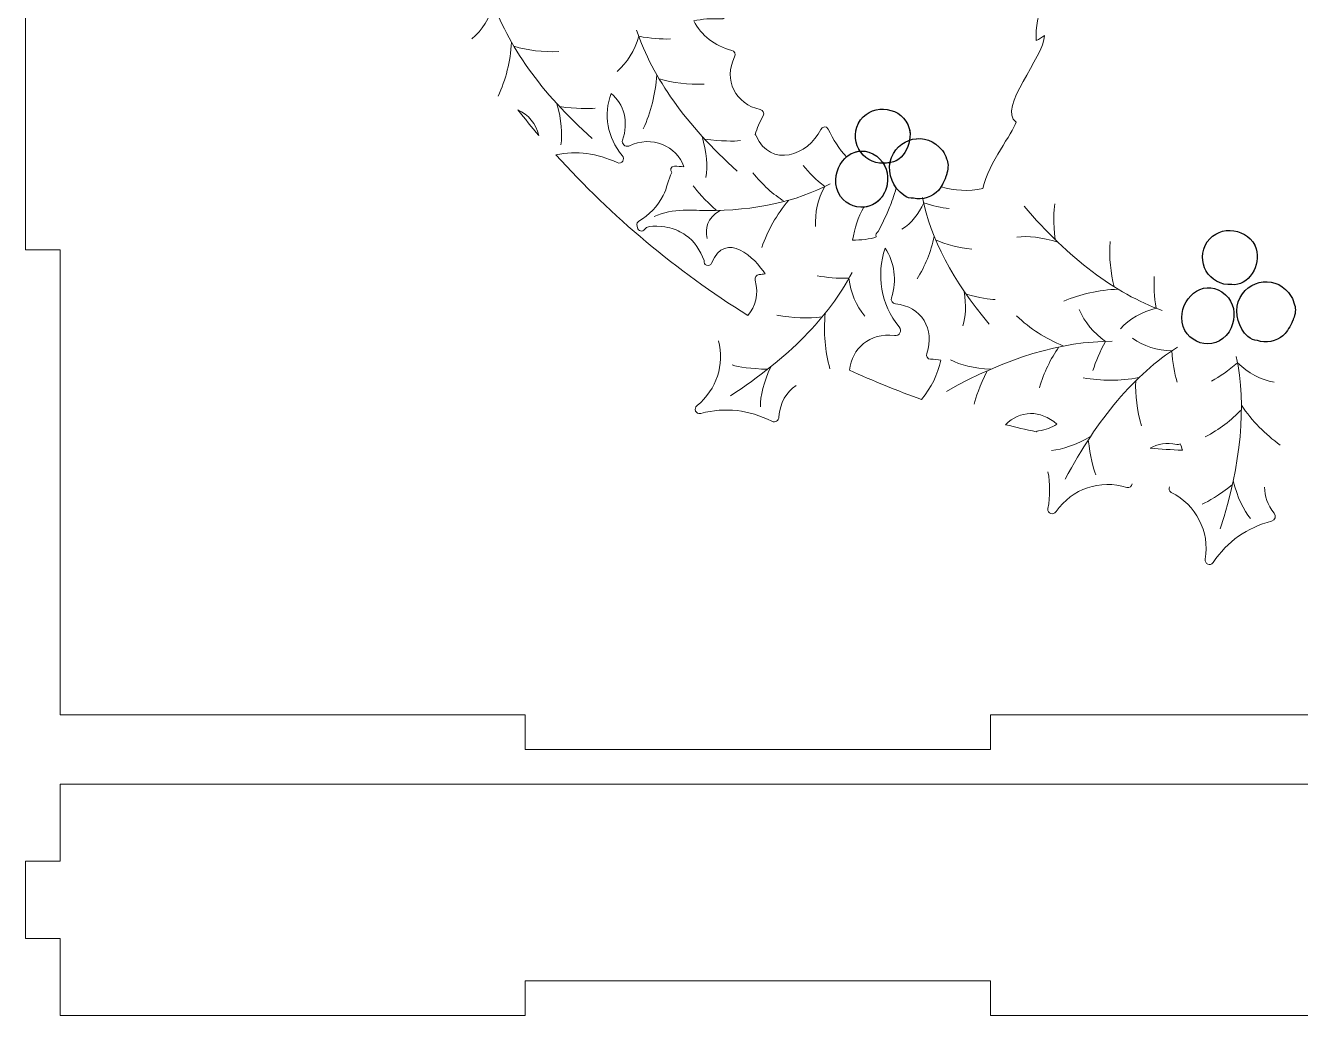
# Model space of a CAD drawing. Header units: millimetres. Extents: x -1983 to 1983, y -412 to 412.
# Drawn here: x -1357.4 to -1247.2, y -30.8 to 54.8 of the extents above; entities that cross this region are included whole.
import ezdxf

# ---------------------------------------------------------------- set-up
doc = ezdxf.new("R2010")
doc.units = ezdxf.units.MM
doc.header["$MEASUREMENT"] = 0
doc.layers.add('Camada 1', color=7, linetype='Continuous')

msp = doc.modelspace()

# ---------------------------------------------------------------- linework, layer by layer
at = {"layer": 'Camada 1', "color": 250, "lineweight": 9}
for points, knots in [([(-1357.4202, 75.6421), (-1357.4202, 75.6421), (-1357.4202, 35.4421), (-1357.4202, 35.4421), (-1357.4202, 35.4421), (-1357.4202, 35.4421), (-1354.4202, 35.4421), (-1354.4202, 35.4421), (-1354.4202, 35.4421), (-1354.4202, 35.4421), (-1354.4202, -4.7579), (-1354.4202, -4.7579), (-1354.4202, -4.7579), (-1354.4202, -4.7579), (-1314.2202, -4.7579), (-1314.2202, -4.7579), (-1314.2202, -4.7579), (-1314.2202, -4.7579), (-1314.2202, -7.7579), (-1314.2202, -7.7579), (-1314.2202, -7.7579), (-1314.2202, -7.7579), (-1274.0202, -7.7579), (-1274.0202, -7.7579), (-1274.0202, -7.7579), (-1274.0202, -7.7579), (-1274.0202, -4.7579), (-1274.0202, -4.7579), (-1274.0202, -4.7579), (-1274.0202, -4.7579), (-1233.8202, -4.7579), (-1233.8202, -4.7579), (-1233.8202, -4.7579), (-1233.8202, -4.7579), (-1233.8202, -7.7579), (-1233.8202, -7.7579), (-1233.8202, -7.7579), (-1233.8202, -7.7579), (-1193.6202, -7.7579), (-1193.6202, -7.7579), (-1193.6202, -7.7579), (-1193.6202, -7.7579), (-1193.6202, -4.7579), (-1193.6202, -4.7579), (-1193.6202, -4.7579), (-1193.6202, -4.7579), (-1153.4202, -4.7579), (-1153.4202, -4.7579), (-1153.4202, -4.7579), (-1153.4202, -4.7579), (-1153.4202, 35.4421), (-1153.4202, 35.4421), (-1153.4202, 35.4421), (-1153.4202, 35.4421), (-1150.4202, 35.4421), (-1150.4202, 35.4421), (-1150.4202, 35.4421), (-1150.4202, 35.4421), (-1150.4202, 75.6421), (-1150.4202, 75.6421), (-1150.4202, 75.6421), (-1150.4202, 75.6421), (-1153.4202, 75.6421), (-1153.4202, 75.6421), (-1153.4202, 75.6421), (-1153.4202, 75.6421), (-1153.4202, 115.8421), (-1153.4202, 115.8421), (-1153.4202, 115.8421), (-1153.4202, 115.8421), (-1150.4202, 115.8421), (-1150.4202, 115.8421), (-1150.4202, 115.8421), (-1150.4202, 115.8421), (-1150.4202, 156.0421), (-1150.4202, 156.0421), (-1150.4202, 156.0421), (-1150.4202, 156.0421), (-1153.4202, 156.0421), (-1153.4202, 156.0421), (-1153.4202, 156.0421), (-1153.4202, 156.0421), (-1153.4202, 196.2421), (-1153.4202, 196.2421), (-1153.4202, 196.2421), (-1153.4202, 196.2421), (-1193.6202, 196.2421), (-1193.6202, 196.2421), (-1193.6202, 196.2421), (-1193.6202, 196.2421), (-1193.6202, 199.2421), (-1193.6202, 199.2421), (-1193.6202, 199.2421), (-1193.6202, 199.2421), (-1233.8202, 199.2421), (-1233.8202, 199.2421), (-1233.8202, 199.2421), (-1233.8202, 199.2421), (-1233.8202, 196.2421), (-1233.8202, 196.2421), (-1233.8202, 196.2421), (-1233.8202, 196.2421), (-1274.0202, 196.2421), (-1274.0202, 196.2421), (-1274.0202, 196.2421), (-1274.0202, 196.2421), (-1274.0202, 199.2421), (-1274.0202, 199.2421), (-1274.0202, 199.2421), (-1274.0202, 199.2421), (-1314.2202, 199.2421), (-1314.2202, 199.2421), (-1314.2202, 199.2421), (-1314.2202, 199.2421), (-1314.2202, 196.2421), (-1314.2202, 196.2421), (-1314.2202, 196.2421), (-1314.2202, 196.2421), (-1354.4202, 196.2421), (-1354.4202, 196.2421), (-1354.4202, 196.2421), (-1354.4202, 196.2421), (-1354.4202, 156.0421), (-1354.4202, 156.0421), (-1354.4202, 156.0421), (-1354.4202, 156.0421), (-1357.4202, 156.0421), (-1357.4202, 156.0421), (-1357.4202, 156.0421), (-1357.4202, 156.0421), (-1357.4202, 115.8421), (-1357.4202, 115.8421), (-1357.4202, 115.8421), (-1357.4202, 115.8421), (-1354.4202, 115.8421), (-1354.4202, 115.8421), (-1354.4202, 115.8421), (-1354.4202, 115.8421), (-1354.4202, 75.6421), (-1354.4202, 75.6421), (-1354.4202, 75.6421), (-1354.4202, 75.6421), (-1357.4202, 75.6421), (-1357.4202, 75.6421)], [0, 0, 0, 0, 0.02702703, 0.02702703, 0.02702703, 0.02702703, 0.05405405, 0.05405405, 0.05405405, 0.05405405, 0.08108108, 0.08108108, 0.08108108, 0.08108108, 0.10810811, 0.10810811, 0.10810811, 0.10810811, 0.13513514, 0.13513514, 0.13513514, 0.13513514, 0.16216216, 0.16216216, 0.16216216, 0.16216216, 0.18918919, 0.18918919, 0.18918919, 0.18918919, 0.21621622, 0.21621622, 0.21621622, 0.21621622, 0.24324324, 0.24324324, 0.24324324, 0.24324324, 0.27027027, 0.27027027, 0.27027027, 0.27027027, 0.2972973, 0.2972973, 0.2972973, 0.2972973, 0.32432432, 0.32432432, 0.32432432, 0.32432432, 0.35135135, 0.35135135, 0.35135135, 0.35135135, 0.37837838, 0.37837838, 0.37837838, 0.37837838, 0.40540541, 0.40540541, 0.40540541, 0.40540541, 0.43243243, 0.43243243, 0.43243243, 0.43243243, 0.45945946, 0.45945946, 0.45945946, 0.45945946, 0.48648649, 0.48648649, 0.48648649, 0.48648649, 0.51351351, 0.51351351, 0.51351351, 0.51351351, 0.54054054, 0.54054054, 0.54054054, 0.54054054, 0.56756757, 0.56756757, 0.56756757, 0.56756757, 0.59459459, 0.59459459, 0.59459459, 0.59459459, 0.62162162, 0.62162162, 0.62162162, 0.62162162, 0.64864865, 0.64864865, 0.64864865, 0.64864865, 0.67567568, 0.67567568, 0.67567568, 0.67567568, 0.7027027, 0.7027027, 0.7027027, 0.7027027, 0.72972973, 0.72972973, 0.72972973, 0.72972973, 0.75675676, 0.75675676, 0.75675676, 0.75675676, 0.78378378, 0.78378378, 0.78378378, 0.78378378, 0.81081081, 0.81081081, 0.81081081, 0.81081081, 0.83783784, 0.83783784, 0.83783784, 0.83783784, 0.86486486, 0.86486486, 0.86486486, 0.86486486, 0.89189189, 0.89189189, 0.89189189, 0.89189189, 0.91891892, 0.91891892, 0.91891892, 0.91891892, 0.94594595, 0.94594595, 0.94594595, 0.94594595, 1, 1, 1, 1]), ([(-1314.2183, 56.4752), (-1315.0476, 56.4464), (-1315.9604, 56.5221), (-1316.9569, 56.7019), (-1316.9569, 56.7019), (-1317.3121, 55.4586), (-1317.9384, 54.4467), (-1318.8358, 53.6661)], [0, 0, 0, 0, 0.33333333, 0.33333333, 0.33333333, 0.33333333, 1, 1, 1, 1]), ([(-1301.6696, 53.6681), (-1302.4989, 53.6394), (-1303.4117, 53.715), (-1304.4082, 53.8948), (-1304.4082, 53.8948), (-1304.7634, 52.6515), (-1305.3897, 51.6396), (-1306.2871, 50.8591)], [0, 0, 0, 0, 0.33333333, 0.33333333, 0.33333333, 0.33333333, 1, 1, 1, 1]), ([(-1290.2065, 42.7212), (-1289.7052, 42.1044), (-1289.0837, 41.4999), (-1288.3421, 40.9075), (-1288.3421, 40.9075), (-1288.9275, 39.7887), (-1289.1926, 38.6355), (-1289.1373, 37.4476)], [0, 0, 0, 0, 0.33333333, 0.33333333, 0.33333333, 0.33333333, 1, 1, 1, 1]), ([(-1287.8779, 41.1441), (-1290.816, 39.5889), (-1294.3751, 38.8183), (-1298.5545, 38.8323), (-1298.5545, 38.8323), (-1299.4266, 38.8351), (-1301.5524, 39.0738), (-1303.0775, 38.3058)], [0, 0, 0, 0, 0.33333333, 0.33333333, 0.33333333, 0.33333333, 1, 1, 1, 1]), ([(-1277.5702, 39.0074), (-1278.2517, 39.0763), (-1278.9899, 39.2398), (-1279.7848, 39.4978), (-1279.7848, 39.4978), (-1280.2139, 38.5205), (-1280.8388, 37.7626), (-1281.6598, 37.2241)], [0, 0, 0, 0, 0.33333333, 0.33333333, 0.33333333, 0.33333333, 1, 1, 1, 1]), ([(-1288.9813, 33.1929), (-1288.1669, 33.0336), (-1287.2537, 32.9641), (-1286.2413, 32.9843), (-1286.2413, 32.9843), (-1286.0869, 31.7005), (-1285.6283, 30.6024), (-1284.8654, 29.6899)], [0, 0, 0, 0, 0.33333333, 0.33333333, 0.33333333, 0.33333333, 1, 1, 1, 1]), ([(-1259.8492, 33.132), (-1259.9011, 32.3038), (-1259.8509, 31.3893), (-1259.699, 30.3882), (-1259.699, 30.3882), (-1260.9517, 30.0678), (-1261.9806, 29.47), (-1262.7859, 28.5947)], [0, 0, 0, 0, 0.33333333, 0.33333333, 0.33333333, 0.33333333, 1, 1, 1, 1]), ([(-1265.1531, 25.0019), (-1264.9144, 25.7967), (-1264.5501, 26.637), (-1264.0603, 27.5232), (-1264.0603, 27.5232), (-1265.1241, 28.2583), (-1265.8818, 29.1759), (-1266.3334, 30.2763)], [0, 0, 0, 0, 0.33333333, 0.33333333, 0.33333333, 0.33333333, 1, 1, 1, 1]), ([(-1290.8171, 23.7125), (-1291.6357, 23.1659), (-1292.2166, 22.2263), (-1292.2947, 20.9857), (-1292.2947, 20.9857), (-1292.3145, 20.6735), (-1292.6082, 20.4613), (-1292.9056, 20.611), (-1292.9056, 20.611), (-1294.8998, 21.6152), (-1296.8912, 21.8434), (-1299.0576, 21.2989), (-1299.0576, 21.2989), (-1299.4991, 21.1878), (-1299.6902, 21.7197), (-1299.3692, 21.9812), (-1299.3692, 21.9812), (-1297.658, 23.375), (-1297.002, 25.5017), (-1297.5214, 27.5711)], [0, 0, 0, 0, 0.16666667, 0.16666667, 0.16666667, 0.16666667, 0.33333333, 0.33333333, 0.33333333, 0.33333333, 0.5, 0.5, 0.5, 0.5, 0.66666667, 0.66666667, 0.66666667, 0.66666667, 1, 1, 1, 1]), ([(-1257.8822, 23.996), (-1258.1128, 24.7931), (-1258.2625, 25.6967), (-1258.3318, 26.7068), (-1258.3318, 26.7068), (-1259.6242, 26.7474), (-1260.7584, 27.1074), (-1261.7347, 27.7868)], [0, 0, 0, 0, 0.33333333, 0.33333333, 0.33333333, 0.33333333, 1, 1, 1, 1]), ([(-1254.9071, 24.0916), (-1254.176, 24.484), (-1253.4253, 25.0087), (-1252.6546, 25.6655), (-1252.6546, 25.6655), (-1251.722, 24.7698), (-1250.6716, 24.2105), (-1249.5033, 23.9875)], [0, 0, 0, 0, 0.33333333, 0.33333333, 0.33333333, 0.33333333, 1, 1, 1, 1]), ([(-1261.7561, 15.2019), (-1261.7984, 15.0045), (-1262.0052, 14.8416), (-1262.2134, 14.9032), (-1262.2134, 14.9032), (-1264.5415, 15.5945), (-1266.9374, 14.8146), (-1268.338, 12.8084), (-1268.338, 12.8084), (-1268.5755, 12.4687), (-1269.1198, 12.6197), (-1269.042, 13.0683), (-1269.042, 13.0683), (-1268.8492, 14.1761), (-1268.8486, 15.2252), (-1269.042, 16.2382)], [0, 0, 0, 0, 0.2, 0.2, 0.2, 0.2, 0.4, 0.4, 0.4, 0.4, 0.6, 0.6, 0.6, 0.6, 1, 1, 1, 1]), ([(-1250.3133, 14.9062), (-1250.3179, 14.1654), (-1250.0655, 13.3861), (-1249.5014, 12.6661), (-1249.5014, 12.6661), (-1249.3087, 12.4202), (-1249.3867, 12.0664), (-1249.7084, 11.9802), (-1249.7084, 11.9802), (-1251.8656, 11.404), (-1253.5047, 10.2503), (-1254.7605, 8.4029), (-1254.7605, 8.4029), (-1255.0166, 8.0264), (-1255.5126, 8.2964), (-1255.447, 8.7057), (-1255.447, 8.7057), (-1255.0579, 11.1215), (-1256.2366, 13.3482), (-1258.39, 14.4709), (-1258.39, 14.4709), (-1258.5657, 14.5627), (-1258.6105, 14.7879), (-1258.5357, 14.9567)], [0, 0, 0, 0, 0.14285714, 0.14285714, 0.14285714, 0.14285714, 0.28571429, 0.28571429, 0.28571429, 0.28571429, 0.42857143, 0.42857143, 0.42857143, 0.42857143, 0.57142857, 0.57142857, 0.57142857, 0.57142857, 0.71428571, 0.71428571, 0.71428571, 0.71428571, 1, 1, 1, 1]), ([(-1150.4202, -10.7579), (-1150.4202, -10.7579), (-1354.4202, -10.7579), (-1354.4202, -10.7579), (-1354.4202, -10.7579), (-1354.4202, -10.7579), (-1354.4202, -17.4246), (-1354.4202, -17.4246), (-1354.4202, -17.4246), (-1354.4202, -17.4246), (-1357.4202, -17.4246), (-1357.4202, -17.4246), (-1357.4202, -17.4246), (-1357.4202, -17.4246), (-1357.4202, -24.0912), (-1357.4202, -24.0912), (-1357.4202, -24.0912), (-1357.4202, -24.0912), (-1354.4202, -24.0912), (-1354.4202, -24.0912), (-1354.4202, -24.0912), (-1354.4202, -24.0912), (-1354.4202, -30.7579), (-1354.4202, -30.7579), (-1354.4202, -30.7579), (-1354.4202, -30.7579), (-1314.2202, -30.7579), (-1314.2202, -30.7579), (-1314.2202, -30.7579), (-1314.2202, -30.7579), (-1314.2202, -27.7579), (-1314.2202, -27.7579), (-1314.2202, -27.7579), (-1314.2202, -27.7579), (-1274.0202, -27.7579), (-1274.0202, -27.7579), (-1274.0202, -27.7579), (-1274.0202, -27.7579), (-1274.0202, -30.7579), (-1274.0202, -30.7579), (-1274.0202, -30.7579), (-1274.0202, -30.7579), (-1233.8202, -30.7579), (-1233.8202, -30.7579), (-1233.8202, -30.7579), (-1233.8202, -30.7579), (-1233.8202, -27.7579), (-1233.8202, -27.7579), (-1233.8202, -27.7579), (-1233.8202, -27.7579), (-1193.6202, -27.7579), (-1193.6202, -27.7579), (-1193.6202, -27.7579), (-1193.6202, -27.7579), (-1193.6202, -30.7579), (-1193.6202, -30.7579), (-1193.6202, -30.7579), (-1193.6202, -30.7579), (-1150.4202, -30.7579), (-1150.4202, -30.7579), (-1150.4202, -30.7579), (-1150.4202, -30.7579), (-1150.4202, -24.0912), (-1150.4202, -24.0912), (-1150.4202, -24.0912), (-1150.4202, -24.0912), (-1153.4202, -24.0912), (-1153.4202, -24.0912), (-1153.4202, -24.0912), (-1153.4202, -24.0912), (-1153.4202, -17.4246), (-1153.4202, -17.4246), (-1153.4202, -17.4246), (-1153.4202, -17.4246), (-1150.4202, -17.4246), (-1150.4202, -17.4246), (-1150.4202, -17.4246), (-1150.4202, -17.4246), (-1150.4202, -10.7579), (-1150.4202, -10.7579)], [0, 0, 0, 0, 0.04761905, 0.04761905, 0.04761905, 0.04761905, 0.0952381, 0.0952381, 0.0952381, 0.0952381, 0.14285714, 0.14285714, 0.14285714, 0.14285714, 0.19047619, 0.19047619, 0.19047619, 0.19047619, 0.23809524, 0.23809524, 0.23809524, 0.23809524, 0.28571429, 0.28571429, 0.28571429, 0.28571429, 0.33333333, 0.33333333, 0.33333333, 0.33333333, 0.38095238, 0.38095238, 0.38095238, 0.38095238, 0.42857143, 0.42857143, 0.42857143, 0.42857143, 0.47619048, 0.47619048, 0.47619048, 0.47619048, 0.52380952, 0.52380952, 0.52380952, 0.52380952, 0.57142857, 0.57142857, 0.57142857, 0.57142857, 0.61904762, 0.61904762, 0.61904762, 0.61904762, 0.66666667, 0.66666667, 0.66666667, 0.66666667, 0.71428571, 0.71428571, 0.71428571, 0.71428571, 0.76190476, 0.76190476, 0.76190476, 0.76190476, 0.80952381, 0.80952381, 0.80952381, 0.80952381, 0.85714286, 0.85714286, 0.85714286, 0.85714286, 0.9047619, 0.9047619, 0.9047619, 0.9047619, 1, 1, 1, 1])]:
    msp.add_open_spline(points, degree=3, knots=knots, dxfattribs=at)
at = {"layer": 'Camada 1', "color": 250, "lineweight": 20}
for points, knots in [([(-1281.0015, 44.9227), (-1280.043, 45.2445), (-1278.9065, 44.9878), (-1278.1727, 44.0169), (-1278.1727, 44.0169), (-1278.0054, 43.7956), (-1277.8914, 43.5594), (-1277.8154, 43.3182), (-1277.8154, 43.3182), (-1277.63, 43.0051), (-1277.6531, 42.5435), (-1277.7745, 42.078), (-1277.7745, 42.078), (-1277.7993, 41.9733), (-1277.8303, 41.8705), (-1277.8689, 41.7691), (-1277.8689, 41.7691), (-1277.9824, 41.4399), (-1278.1329, 41.1283), (-1278.2806, 40.8885), (-1278.2806, 40.8885), (-1277.1355, 40.5342), (-1275.9092, 40.4716), (-1274.6805, 40.7526), (-1274.6805, 40.7526), (-1274.1382, 43.0459), (-1272.114, 45.4524), (-1271.7969, 46.4756), (-1271.7969, 46.4756), (-1273.4401, 47.7109), (-1269.3648, 52.1002), (-1269.3398, 53.9586), (-1269.3398, 53.9586), (-1269.5825, 53.8479), (-1269.7854, 53.6478), (-1270.0626, 53.5298), (-1270.0626, 53.5298), (-1270.2046, 55.9467), (-1268.9766, 57.7028), (-1268.7934, 59.8414), (-1268.7934, 59.8414), (-1268.6912, 61.0102), (-1269.4009, 61.8703), (-1269.297, 63.091), (-1269.297, 63.091), (-1269.1834, 64.3879), (-1268.2752, 65.5627), (-1268.1802, 66.9537), (-1268.1802, 66.9537), (-1267.9644, 70.0707), (-1268.0623, 73.1352), (-1267.14, 75.9715), (-1267.14, 75.9715), (-1267.4395, 76.9236), (-1267.3663, 78.0081), (-1267.3984, 79.0466), (-1267.3984, 79.0466), (-1271.2761, 80.6075), (-1276.1491, 78.1762), (-1279.0012, 82.6662), (-1279.0012, 82.6662), (-1281.2138, 86.1525), (-1278.7027, 92.1271), (-1283.3527, 93.9897), (-1283.3527, 93.9897), (-1285.3735, 94.7996), (-1287.8672, 94.4908), (-1289.9741, 95.5711), (-1289.9741, 95.5711), (-1291.9719, 96.5958), (-1293.8001, 98.0566), (-1295.2908, 99.7306), (-1295.2908, 99.7306), (-1298.1702, 102.9599), (-1299.4677, 106.5218), (-1299.3618, 110.739), (-1299.3618, 110.739), (-1298.7597, 108.5902), (-1296.6047, 103.0338), (-1294.1062, 102.3384), (-1294.1062, 102.3384), (-1289.3692, 101.0194), (-1293.7158, 108.8049), (-1294.5977, 110.2642), (-1294.5977, 110.2642), (-1297.7418, 115.4656), (-1301.5466, 123.6626), (-1299.3861, 130.0387), (-1299.3861, 130.0387), (-1299.9801, 129.2688), (-1300.3668, 128.3289), (-1300.4804, 127.2775), (-1300.4804, 127.2775), (-1300.5249, 126.8655), (-1301.0751, 126.7363), (-1301.2224, 127.1667), (-1301.2224, 127.1667), (-1301.4901, 127.9491), (-1301.8337, 128.6538), (-1302.2579, 129.2882), (-1302.2579, 129.2882), (-1303.194, 128.2005), (-1303.6024, 126.8284), (-1303.4004, 125.292), (-1303.4004, 125.292), (-1303.3678, 125.0411), (-1303.5634, 124.8287), (-1303.8178, 124.8478), (-1303.8178, 124.8478), (-1306.0717, 125.0168), (-1307.5929, 123.2432), (-1307.2224, 121.0865), (-1307.2224, 121.0865), (-1307.1825, 120.8556), (-1307.3909, 120.6033), (-1307.6365, 120.6449), (-1307.6365, 120.6449), (-1309.7744, 121.0073), (-1311.824, 120.1992), (-1313.0566, 118.4842), (-1313.0566, 118.4842), (-1312.5479, 117.7081), (-1311.6886, 117.1482), (-1310.5374, 116.9996), (-1310.5374, 116.9996), (-1310.0812, 116.9406), (-1309.9611, 116.436), (-1310.3285, 116.1675), (-1310.3285, 116.1675), (-1311.5616, 115.2652), (-1312.4026, 114.0635), (-1312.8462, 112.7177), (-1312.8462, 112.7177), (-1312.5649, 112.6978), (-1312.2242, 112.6395), (-1311.8912, 112.5423), (-1311.8912, 112.5423), (-1311.7876, 112.5146), (-1311.6858, 112.4802), (-1311.5861, 112.4396), (-1311.5861, 112.4396), (-1311.1365, 112.2688), (-1310.7469, 112.0199), (-1310.5992, 111.6875), (-1310.5992, 111.6875), (-1310.4467, 111.4856), (-1310.3203, 111.2558), (-1310.2369, 110.9913), (-1310.2369, 110.9913), (-1309.83, 109.7001), (-1310.432, 108.515), (-1311.4257, 107.9803)], [0, 0, 0, 0, 0.02564103, 0.02564103, 0.02564103, 0.02564103, 0.05128205, 0.05128205, 0.05128205, 0.05128205, 0.07692308, 0.07692308, 0.07692308, 0.07692308, 0.1025641, 0.1025641, 0.1025641, 0.1025641, 0.12820513, 0.12820513, 0.12820513, 0.12820513, 0.15384615, 0.15384615, 0.15384615, 0.15384615, 0.17948718, 0.17948718, 0.17948718, 0.17948718, 0.20512821, 0.20512821, 0.20512821, 0.20512821, 0.23076923, 0.23076923, 0.23076923, 0.23076923, 0.25641026, 0.25641026, 0.25641026, 0.25641026, 0.28205128, 0.28205128, 0.28205128, 0.28205128, 0.30769231, 0.30769231, 0.30769231, 0.30769231, 0.33333333, 0.33333333, 0.33333333, 0.33333333, 0.35897436, 0.35897436, 0.35897436, 0.35897436, 0.38461538, 0.38461538, 0.38461538, 0.38461538, 0.41025641, 0.41025641, 0.41025641, 0.41025641, 0.43589744, 0.43589744, 0.43589744, 0.43589744, 0.46153846, 0.46153846, 0.46153846, 0.46153846, 0.48717949, 0.48717949, 0.48717949, 0.48717949, 0.51282051, 0.51282051, 0.51282051, 0.51282051, 0.53846154, 0.53846154, 0.53846154, 0.53846154, 0.56410256, 0.56410256, 0.56410256, 0.56410256, 0.58974359, 0.58974359, 0.58974359, 0.58974359, 0.61538462, 0.61538462, 0.61538462, 0.61538462, 0.64102564, 0.64102564, 0.64102564, 0.64102564, 0.66666667, 0.66666667, 0.66666667, 0.66666667, 0.69230769, 0.69230769, 0.69230769, 0.69230769, 0.71794872, 0.71794872, 0.71794872, 0.71794872, 0.74358974, 0.74358974, 0.74358974, 0.74358974, 0.76923077, 0.76923077, 0.76923077, 0.76923077, 0.79487179, 0.79487179, 0.79487179, 0.79487179, 0.82051282, 0.82051282, 0.82051282, 0.82051282, 0.84615385, 0.84615385, 0.84615385, 0.84615385, 0.87179487, 0.87179487, 0.87179487, 0.87179487, 0.8974359, 0.8974359, 0.8974359, 0.8974359, 0.92307692, 0.92307692, 0.92307692, 0.92307692, 0.94871795, 0.94871795, 0.94871795, 0.94871795, 1, 1, 1, 1]), ([(-1314.5206, 105.0867), (-1314.7857, 104.8266), (-1315.121, 104.6488), (-1315.4877, 104.5561), (-1315.4877, 104.5561), (-1315.2835, 103.6444), (-1314.9222, 102.7505), (-1314.4398, 101.8725), (-1314.4398, 101.8725), (-1314.283, 101.5874), (-1314.5561, 101.3229), (-1314.8391, 101.3721), (-1314.8391, 101.3721), (-1315.4396, 101.4762), (-1316.0565, 101.4381), (-1316.6249, 101.2826), (-1316.6249, 101.2826), (-1316.0143, 100.7627), (-1314.4483, 100.3166), (-1313.9982, 100.1731), (-1313.9982, 100.1731), (-1313.2374, 99.9305), (-1312.4541, 99.8056), (-1311.6779, 99.6359), (-1311.6779, 99.6359), (-1311.5145, 99.6992), (-1311.3217, 99.6694), (-1311.2293, 99.5115), (-1311.2293, 99.5115), (-1311.1844, 99.4689), (-1311.1657, 99.4041), (-1311.1732, 99.341), (-1311.1732, 99.341), (-1310.8832, 97.3815), (-1309.7315, 95.9131), (-1307.8608, 95.2105), (-1307.8608, 95.2105), (-1307.624, 95.1215), (-1307.5287, 94.8488), (-1307.6652, 94.6335), (-1307.6652, 94.6335), (-1308.8749, 92.7238), (-1308.0254, 90.5472), (-1305.9478, 89.8596), (-1305.9478, 89.8596), (-1305.7253, 89.7859), (-1305.6008, 89.4835), (-1305.7533, 89.2859), (-1305.7533, 89.2859), (-1307.2378, 87.3639), (-1307.3745, 84.8483), (-1306.0082, 82.818), (-1306.0082, 82.818), (-1305.7773, 82.4743), (-1306.1146, 82.0208), (-1306.5046, 82.2554), (-1306.5046, 82.2554), (-1307.5229, 82.8673), (-1308.5571, 83.2557), (-1309.6333, 83.428), (-1309.6333, 83.428), (-1309.0597, 81.7943), (-1307.8385, 80.6486), (-1306.0947, 80.1823), (-1306.0947, 80.1823), (-1305.8504, 80.1167), (-1305.7289, 79.8547), (-1305.8435, 79.627), (-1305.8435, 79.627), (-1306.8607, 77.6084), (-1305.8027, 75.5253), (-1303.668, 75.044), (-1303.668, 75.044), (-1303.4391, 74.9926), (-1303.2857, 74.7036), (-1303.4179, 74.4923), (-1303.4179, 74.4923), (-1304.7076, 72.4342), (-1304.5977, 69.9174), (-1303.0396, 68.0301), (-1303.0396, 68.0301), (-1302.7759, 67.7108), (-1303.0674, 67.2267), (-1303.4787, 67.4218), (-1303.4787, 67.4218), (-1305.3712, 68.3202), (-1307.2459, 68.5221), (-1309.2472, 68.0534), (-1309.2472, 68.0534), (-1308.0824, 66.6319), (-1306.4546, 65.9679), (-1304.5807, 66.2109), (-1304.5807, 66.2109), (-1304.3298, 66.2432), (-1304.1178, 66.0473), (-1304.1373, 65.7928), (-1304.1373, 65.7928), (-1304.3102, 63.5391), (-1302.5393, 62.0149), (-1300.382, 62.3817), (-1300.382, 62.3817), (-1300.151, 62.4212), (-1299.8991, 62.2123), (-1299.941, 61.9667), (-1299.941, 61.9667), (-1300.3511, 59.5726), (-1299.2923, 57.2866), (-1297.1335, 56.134), (-1297.1335, 56.134), (-1296.7678, 55.9388), (-1296.8534, 55.3802), (-1297.3078, 55.4043), (-1297.3078, 55.4043), (-1298.1336, 55.4483), (-1298.9155, 55.3928), (-1299.6623, 55.2362), (-1299.6623, 55.2362), (-1299.0032, 53.9614), (-1297.8829, 53.0701), (-1296.3822, 52.6836), (-1296.3822, 52.6836), (-1296.1371, 52.6202), (-1296.0133, 52.3594), (-1296.1259, 52.1306), (-1296.1259, 52.1306), (-1297.1246, 50.1029), (-1296.0475, 48.0295), (-1293.9085, 47.5677), (-1293.9085, 47.5677), (-1293.6794, 47.5184), (-1293.5232, 47.2309), (-1293.6534, 47.0184), (-1293.6534, 47.0184), (-1293.9716, 46.5005), (-1294.2017, 45.9544), (-1294.3433, 45.3976), (-1294.3433, 45.3976), (-1294.3145, 45.3688), (-1294.2894, 45.3322), (-1294.2692, 45.2871), (-1294.2692, 45.2871), (-1293.0157, 42.4738), (-1289.771, 43.5644), (-1288.681, 45.8411), (-1288.681, 45.8411), (-1288.557, 46.1001), (-1288.1831, 46.1694), (-1288.0419, 45.8765), (-1288.0419, 45.8765), (-1287.6061, 44.9742), (-1287.0871, 44.1618), (-1286.4625, 43.467), (-1286.4625, 43.467), (-1286.4002, 43.5197), (-1286.3359, 43.569), (-1286.2696, 43.6146), (-1286.2696, 43.6146), (-1285.9779, 43.8146), (-1285.6453, 43.9422), (-1285.2925, 43.9719)], [0, 0, 0, 0, 0.02439024, 0.02439024, 0.02439024, 0.02439024, 0.04878049, 0.04878049, 0.04878049, 0.04878049, 0.07317073, 0.07317073, 0.07317073, 0.07317073, 0.09756098, 0.09756098, 0.09756098, 0.09756098, 0.12195122, 0.12195122, 0.12195122, 0.12195122, 0.14634146, 0.14634146, 0.14634146, 0.14634146, 0.17073171, 0.17073171, 0.17073171, 0.17073171, 0.19512195, 0.19512195, 0.19512195, 0.19512195, 0.2195122, 0.2195122, 0.2195122, 0.2195122, 0.24390244, 0.24390244, 0.24390244, 0.24390244, 0.26829268, 0.26829268, 0.26829268, 0.26829268, 0.29268293, 0.29268293, 0.29268293, 0.29268293, 0.31707317, 0.31707317, 0.31707317, 0.31707317, 0.34146341, 0.34146341, 0.34146341, 0.34146341, 0.36585366, 0.36585366, 0.36585366, 0.36585366, 0.3902439, 0.3902439, 0.3902439, 0.3902439, 0.41463415, 0.41463415, 0.41463415, 0.41463415, 0.43902439, 0.43902439, 0.43902439, 0.43902439, 0.46341463, 0.46341463, 0.46341463, 0.46341463, 0.48780488, 0.48780488, 0.48780488, 0.48780488, 0.51219512, 0.51219512, 0.51219512, 0.51219512, 0.53658537, 0.53658537, 0.53658537, 0.53658537, 0.56097561, 0.56097561, 0.56097561, 0.56097561, 0.58536585, 0.58536585, 0.58536585, 0.58536585, 0.6097561, 0.6097561, 0.6097561, 0.6097561, 0.63414634, 0.63414634, 0.63414634, 0.63414634, 0.65853659, 0.65853659, 0.65853659, 0.65853659, 0.68292683, 0.68292683, 0.68292683, 0.68292683, 0.70731707, 0.70731707, 0.70731707, 0.70731707, 0.73170732, 0.73170732, 0.73170732, 0.73170732, 0.75609756, 0.75609756, 0.75609756, 0.75609756, 0.7804878, 0.7804878, 0.7804878, 0.7804878, 0.80487805, 0.80487805, 0.80487805, 0.80487805, 0.82926829, 0.82926829, 0.82926829, 0.82926829, 0.85365854, 0.85365854, 0.85365854, 0.85365854, 0.87804878, 0.87804878, 0.87804878, 0.87804878, 0.90243902, 0.90243902, 0.90243902, 0.90243902, 0.92682927, 0.92682927, 0.92682927, 0.92682927, 0.95121951, 0.95121951, 0.95121951, 0.95121951, 1, 1, 1, 1]), ([(-1294.9928, 29.7652), (-1294.3053, 30.5165), (-1294.0189, 31.6092), (-1294.3494, 32.8052), (-1294.3494, 32.8052), (-1294.4175, 33.0508), (-1294.2472, 33.2841), (-1293.9946, 33.3003), (-1293.9946, 33.3003), (-1293.8264, 33.3111), (-1293.6617, 33.3287), (-1293.5003, 33.3528), (-1293.5003, 33.3528), (-1294.3061, 34.6828), (-1296.9006, 37.2128), (-1298.1169, 34.2873), (-1298.1169, 34.2873), (-1298.1813, 34.1325), (-1298.3796, 34.0095), (-1298.5529, 34.0968), (-1298.5529, 34.0968), (-1298.7088, 34.1505), (-1298.8242, 34.3031), (-1298.7523, 34.5035), (-1298.7523, 34.5035), (-1299.1036, 35.3707), (-1299.5903, 36.163), (-1300.3737, 36.7148), (-1300.3737, 36.7148), (-1300.7776, 36.9992), (-1301.2384, 37.2113), (-1301.7181, 37.3303), (-1301.7181, 37.3303), (-1302.0566, 37.4142), (-1303.6414, 37.6815), (-1303.9001, 37.2115), (-1303.9001, 37.2115), (-1304.0516, 36.9363), (-1304.4743, 37.0736), (-1304.53, 37.3439), (-1304.53, 37.3439), (-1304.5614, 37.4965), (-1304.6799, 37.7422), (-1304.4144, 37.9035), (-1304.4144, 37.9035), (-1303.5123, 38.4511), (-1302.796, 39.1936), (-1302.2971, 40.124), (-1302.2971, 40.124), (-1301.9581, 40.7558), (-1301.888, 41.5164), (-1301.5447, 42.1246), (-1301.5447, 42.1246), (-1301.7747, 42.3098), (-1301.6184, 42.694), (-1301.3233, 42.6794), (-1301.3233, 42.6794), (-1301.0426, 42.6657), (-1300.7731, 42.6365), (-1300.5087, 42.6049), (-1300.5087, 42.6049), (-1301.1428, 44.4543), (-1303.2579, 45.3572), (-1305.2817, 44.4131), (-1305.2817, 44.4131), (-1305.5577, 44.2841), (-1305.929, 44.6201), (-1305.8259, 44.9079), (-1305.8259, 44.9079), (-1305.2594, 46.4874), (-1305.6696, 48.0573), (-1306.808, 48.947), (-1306.808, 48.947), (-1307.4605, 47.1325), (-1307.1453, 45.1402), (-1305.8403, 43.5891), (-1305.8403, 43.5891), (-1305.5735, 43.2717), (-1305.8607, 42.7851), (-1306.2737, 42.9766), (-1306.2737, 42.9766), (-1308.0262, 43.789), (-1309.7581, 44.0095), (-1311.5829, 43.657), (-1311.5829, 43.657), (-1306.7372, 38.2938), (-1301.1538, 33.6099), (-1294.9928, 29.7652)], [0, 0, 0, 0, 0.04347826, 0.04347826, 0.04347826, 0.04347826, 0.08695652, 0.08695652, 0.08695652, 0.08695652, 0.13043478, 0.13043478, 0.13043478, 0.13043478, 0.17391304, 0.17391304, 0.17391304, 0.17391304, 0.2173913, 0.2173913, 0.2173913, 0.2173913, 0.26086957, 0.26086957, 0.26086957, 0.26086957, 0.30434783, 0.30434783, 0.30434783, 0.30434783, 0.34782609, 0.34782609, 0.34782609, 0.34782609, 0.39130435, 0.39130435, 0.39130435, 0.39130435, 0.43478261, 0.43478261, 0.43478261, 0.43478261, 0.47826087, 0.47826087, 0.47826087, 0.47826087, 0.52173913, 0.52173913, 0.52173913, 0.52173913, 0.56521739, 0.56521739, 0.56521739, 0.56521739, 0.60869565, 0.60869565, 0.60869565, 0.60869565, 0.65217391, 0.65217391, 0.65217391, 0.65217391, 0.69565217, 0.69565217, 0.69565217, 0.69565217, 0.73913043, 0.73913043, 0.73913043, 0.73913043, 0.7826087, 0.7826087, 0.7826087, 0.7826087, 0.82608696, 0.82608696, 0.82608696, 0.82608696, 0.86956522, 0.86956522, 0.86956522, 0.86956522, 0.91304348, 0.91304348, 0.91304348, 0.91304348, 1, 1, 1, 1]), ([(-1313.0414, 45.3177), (-1313.2868, 46.3478), (-1313.9691, 47.1282), (-1314.8573, 47.5262), (-1314.8573, 47.5262), (-1314.2653, 46.7788), (-1313.6598, 46.0425), (-1313.0414, 45.3177)], [0, 0, 0, 0, 0.33333333, 0.33333333, 0.33333333, 0.33333333, 1, 1, 1, 1]), ([(-1285.2925, 43.9719), (-1285.7356, 44.6465), (-1285.8456, 45.549), (-1285.4162, 46.3874), (-1285.4162, 46.3874), (-1284.5579, 48.0624), (-1281.9235, 47.9743), (-1281.1511, 46.2653), (-1281.1511, 46.2653), (-1280.9658, 45.8553), (-1280.9263, 45.3813), (-1281.0015, 44.9227)], [0, 0, 0, 0, 0.25, 0.25, 0.25, 0.25, 0.5, 0.5, 0.5, 0.5, 1, 1, 1, 1]), ([(-1283.2694, 42.9163), (-1282.936, 42.3949), (-1282.837, 41.7647), (-1282.9372, 41.1731), (-1282.9372, 41.1731), (-1282.9196, 41.1139), (-1282.9313, 41.045), (-1282.9665, 40.9949), (-1282.9665, 40.9949), (-1283.0015, 40.7875), (-1283.0661, 40.5811), (-1283.1658, 40.3807), (-1283.1658, 40.3807), (-1283.5594, 39.5925), (-1284.2429, 39.1928), (-1284.9462, 39.128), (-1284.9462, 39.128), (-1285.4661, 38.2785), (-1285.7489, 37.3084), (-1285.9265, 36.2733), (-1285.9265, 36.2733), (-1285.264, 36.2892), (-1284.3882, 36.3438), (-1283.8836, 36.5466), (-1283.8836, 36.5466), (-1283.8836, 36.5466), (-1283.8904, 36.5801), (-1283.8904, 36.5801), (-1283.8904, 36.5801), (-1283.9581, 36.7501), (-1283.8632, 36.9207), (-1283.7129, 37.0107), (-1283.7129, 37.0107), (-1283.3698, 37.7275), (-1282.9871, 38.422), (-1282.7112, 39.1714), (-1282.7112, 39.1714), (-1282.6102, 39.4456), (-1282.3379, 40.1282), (-1282.1535, 40.7984), (-1282.1535, 40.7984), (-1282.6063, 41.424), (-1282.8357, 42.2313), (-1282.6902, 42.9705)], [0, 0, 0, 0, 0.08333333, 0.08333333, 0.08333333, 0.08333333, 0.16666667, 0.16666667, 0.16666667, 0.16666667, 0.25, 0.25, 0.25, 0.25, 0.33333333, 0.33333333, 0.33333333, 0.33333333, 0.41666667, 0.41666667, 0.41666667, 0.41666667, 0.5, 0.5, 0.5, 0.5, 0.58333333, 0.58333333, 0.58333333, 0.58333333, 0.66666667, 0.66666667, 0.66666667, 0.66666667, 0.75, 0.75, 0.75, 0.75, 0.83333333, 0.83333333, 0.83333333, 0.83333333, 1, 1, 1, 1]), ([(-1282.6902, 42.9705), (-1282.7566, 42.9625), (-1282.8242, 42.9589), (-1282.893, 42.9601), (-1282.893, 42.9601), (-1283.0207, 42.9353), (-1283.1464, 42.921), (-1283.2695, 42.9163)], [0, 0, 0, 0, 0.33333333, 0.33333333, 0.33333333, 0.33333333, 1, 1, 1, 1]), ([(-1255.2686, 36.126), (-1254.2269, 37.6935), (-1251.6192, 37.3087), (-1251.0445, 35.5236), (-1251.0445, 35.5236), (-1250.5977, 34.135), (-1251.748, 32.2513), (-1253.1481, 32.4358), (-1253.1481, 32.4358), (-1255.1251, 32.2804), (-1256.3639, 34.4776), (-1255.2686, 36.126)], [0, 0, 0, 0, 0.25, 0.25, 0.25, 0.25, 0.5, 0.5, 0.5, 0.5, 1, 1, 1, 1]), ([(-1279.96, 22.5043), (-1279.1275, 23.5316), (-1278.577, 24.6536), (-1278.2884, 25.9065), (-1278.2884, 25.9065), (-1278.581, 25.9519), (-1278.8812, 25.9759), (-1279.1872, 25.977), (-1279.1872, 25.977), (-1279.4366, 25.9781), (-1279.5988, 26.2621), (-1279.52, 26.4831), (-1279.52, 26.4831), (-1278.7861, 28.5448), (-1279.9817, 30.5522), (-1282.2314, 30.7711), (-1282.2314, 30.7711), (-1282.4853, 30.7958), (-1282.6419, 31.0386), (-1282.5665, 31.28), (-1282.5665, 31.28), (-1282.0824, 32.8317), (-1282.2907, 34.3196), (-1283.1216, 35.5921), (-1283.1216, 35.5921), (-1283.8804, 33.256), (-1283.5276, 30.7484), (-1281.9087, 28.7769), (-1281.9087, 28.7769), (-1281.6197, 28.4253), (-1281.8617, 27.9665), (-1282.3182, 28.023), (-1282.3182, 28.023), (-1284.4675, 28.289), (-1285.9886, 26.9158), (-1286.199, 25.0351), (-1286.199, 25.0351), (-1284.165, 24.1048), (-1282.0838, 23.2596), (-1279.96, 22.5043)], [0, 0, 0, 0, 0.09090909, 0.09090909, 0.09090909, 0.09090909, 0.18181818, 0.18181818, 0.18181818, 0.18181818, 0.27272727, 0.27272727, 0.27272727, 0.27272727, 0.36363636, 0.36363636, 0.36363636, 0.36363636, 0.45454545, 0.45454545, 0.45454545, 0.45454545, 0.54545455, 0.54545455, 0.54545455, 0.54545455, 0.63636364, 0.63636364, 0.63636364, 0.63636364, 0.72727273, 0.72727273, 0.72727273, 0.72727273, 0.81818182, 0.81818182, 0.81818182, 0.81818182, 1, 1, 1, 1]), ([(-1269.8548, 19.7893), (-1269.2462, 19.8732), (-1268.7203, 20.0741), (-1268.2851, 20.3591), (-1268.2851, 20.3591), (-1269.656, 21.6468), (-1271.5116, 21.549), (-1272.7067, 20.3196), (-1272.7067, 20.3196), (-1271.8307, 20.1021), (-1270.9486, 19.8993), (-1270.0611, 19.7118), (-1270.0611, 19.7118), (-1270.0023, 19.7513), (-1269.9323, 19.7787), (-1269.8548, 19.7893)], [0, 0, 0, 0, 0.2, 0.2, 0.2, 0.2, 0.4, 0.4, 0.4, 0.4, 0.6, 0.6, 0.6, 0.6, 1, 1, 1, 1]), ([(-1257.4256, 18.1105), (-1257.4687, 18.303), (-1257.5314, 18.4923), (-1257.6138, 18.6762), (-1257.6138, 18.6762), (-1257.6967, 18.6183), (-1257.8031, 18.5925), (-1257.9156, 18.615), (-1257.9156, 18.615), (-1258.7867, 18.7878), (-1259.5817, 18.6491), (-1260.2194, 18.2846), (-1260.2194, 18.2846), (-1259.2925, 18.2102), (-1258.3612, 18.152), (-1257.4256, 18.1105)], [0, 0, 0, 0, 0.2, 0.2, 0.2, 0.2, 0.4, 0.4, 0.4, 0.4, 0.6, 0.6, 0.6, 0.6, 1, 1, 1, 1])]:
    msp.add_open_spline(points, degree=3, knots=knots, dxfattribs=at)
at = {"layer": 'Camada 1', "color": 250, "lineweight": 9}
for points in [[(-1317.1434, 57.236), (-1315.7666, 53.101), (-1312.8677, 49.0388), (-1308.4465, 45.0497)], [(-1304.5947, 54.4289), (-1303.2179, 50.2939), (-1300.319, 46.2317), (-1295.8978, 42.2426)], [(-1315.4032, 53.3745), (-1315.5188, 51.7047), (-1315.907, 50.1497), (-1316.5679, 48.7093)], [(-1315.2067, 53.0361), (-1314.0116, 52.6765), (-1312.7132, 52.5219), (-1311.3111, 52.5725)], [(-1302.8545, 50.5674), (-1302.9701, 48.8977), (-1303.3583, 47.3427), (-1304.0192, 45.9022)], [(-1302.658, 50.2291), (-1301.4629, 49.8694), (-1300.1645, 49.7149), (-1298.7624, 49.7655)], [(-1311.4924, 48.0724), (-1311.0977, 46.6526), (-1310.9843, 45.4617), (-1311.1521, 44.4998)], [(-1311.257, 47.8153), (-1309.7992, 47.639), (-1308.7692, 47.5997), (-1308.1671, 47.6976)], [(-1298.9437, 45.2653), (-1298.549, 43.8455), (-1298.4356, 42.6547), (-1298.6034, 41.6927)], [(-1298.7083, 45.0083), (-1297.2505, 44.8319), (-1296.2205, 44.7926), (-1295.6184, 44.8905)], [(-1291.8223, 39.6223), (-1292.8054, 40.2328), (-1293.72, 41.06), (-1294.5662, 42.1043)], [(-1297.6924, 38.8406), (-1298.721, 39.7675), (-1299.3925, 40.4814), (-1299.7063, 40.9827)], [(-1291.4791, 39.7157), (-1292.4921, 38.4734), (-1293.2595, 37.1145), (-1293.7814, 35.6387)], [(-1279.8779, 39.9555), (-1279.2124, 36.4201), (-1277.2938, 32.7746), (-1274.1219, 29.0194)], [(-1297.3777, 38.8496), (-1298.5481, 38.148), (-1298.6777, 37.3238), (-1298.5036, 36.4129)], [(-1259.1702, 30.1869), (-1263.2653, 31.6784), (-1267.2451, 34.6894), (-1271.1094, 39.2201)], [(-1268.4232, 36.3336), (-1268.5588, 37.7957), (-1268.5694, 38.8264), (-1268.4547, 39.4256)], [(-1278.8847, 36.6033), (-1279.1652, 35.2504), (-1279.6559, 34.0218), (-1280.3569, 32.9172)], [(-1268.1728, 36.0911), (-1269.581, 36.5252), (-1270.7683, 36.6718), (-1271.7345, 36.5309)], [(-1278.7617, 36.3046), (-1277.8242, 35.8774), (-1276.7794, 35.6063), (-1275.627, 35.4916)], [(-1263.3145, 32.2399), (-1263.6407, 33.4445), (-1263.759, 34.7468), (-1263.6693, 36.1469)], [(-1285.9728, 33.4823), (-1287.9853, 29.6166), (-1291.4893, 26.0631), (-1296.485, 22.8223)], [(-1262.9818, 32.034), (-1264.6541, 31.9651), (-1266.2193, 31.6204), (-1267.6776, 30.9998)], [(-1276.2766, 31.831), (-1276.1119, 30.6258), (-1276.1517, 29.6391), (-1276.3961, 28.871)], [(-1276.1127, 31.5945), (-1274.9399, 31.2879), (-1274.1019, 31.141), (-1273.5984, 31.1541)], [(-1288.5484, 29.641), (-1289.7853, 29.4746), (-1291.0918, 29.527), (-1292.4683, 29.7983)], [(-1288.3009, 29.944), (-1288.4505, 28.2769), (-1288.3127, 26.6802), (-1287.8876, 25.1534)], [(-1267.7102, 27.1184), (-1269.2548, 27.7632), (-1270.6032, 28.6294), (-1271.7557, 29.7173)], [(-1263.4946, 27.5286), (-1267.8527, 27.5503), (-1272.6299, 26.1068), (-1277.8259, 23.1979)], [(-1268.0937, 27.0407), (-1268.8175, 26.024), (-1269.3802, 24.8437), (-1269.7818, 23.4994)], [(-1257.8594, 27.0182), (-1261.5325, 24.6726), (-1264.763, 20.8688), (-1267.5505, 15.6066)], [(-1293.273, 25.1094), (-1294.7403, 25.1655), (-1295.7636, 25.2893), (-1296.3427, 25.4811)], [(-1273.9862, 25.1139), (-1275.4576, 25.1953), (-1276.622, 25.4696), (-1277.4794, 25.937)], [(-1252.7622, 26.2209), (-1251.8713, 21.9548), (-1252.3324, 16.9856), (-1254.1458, 11.3136)], [(-1292.9999, 25.326), (-1293.6139, 23.9864), (-1293.914, 22.8284), (-1293.9002, 21.852)], [(-1274.3052, 24.9734), (-1274.9396, 23.649), (-1275.3071, 22.686), (-1275.4074, 22.0843)], [(-1261.1785, 24.3871), (-1262.8259, 24.091), (-1264.4286, 24.0874), (-1265.9869, 24.3762)], [(-1261.4585, 24.1138), (-1261.5152, 22.8671), (-1261.3477, 21.5702), (-1260.9559, 20.2231)], [(-1252.3225, 21.617), (-1253.1743, 20.7048), (-1254.2186, 19.9179), (-1255.4557, 19.2561)], [(-1252.3229, 22.0083), (-1251.3828, 20.6234), (-1250.2649, 19.475), (-1248.9689, 18.5628)], [(-1265.3639, 19.299), (-1266.6442, 18.5692), (-1267.7712, 18.1682), (-1268.745, 18.0958)], [(-1265.5557, 19.0079), (-1265.3703, 17.5512), (-1265.1567, 16.5429), (-1264.9146, 15.9829)], [(-1253.0345, 15.4584), (-1252.6612, 14.0329), (-1252.16, 12.9467), (-1251.531, 12.1998)], [(-1253.1086, 15.1179), (-1254.2797, 14.2319), (-1255.15, 13.6797), (-1255.7196, 13.4613)]]:
    msp.add_open_spline(points, degree=3, dxfattribs=at)
at = {"layer": 'Camada 1', "color": 114}
for points, knots in [([(-1282.8927, 42.9596), (-1281.4807, 42.9341), (-1280.5501, 44.9356), (-1281.1509, 46.2649), (-1281.1509, 46.2649), (-1281.9232, 47.9738), (-1284.5577, 48.062), (-1285.416, 46.387), (-1285.416, 46.387), (-1286.3182, 44.6256), (-1284.8395, 42.5821), (-1282.8927, 42.9596)], [0, 0, 0, 0, 0.25, 0.25, 0.25, 0.25, 0.5, 0.5, 0.5, 0.5, 1, 1, 1, 1]), ([(-1282.6726, 43.0429), (-1282.9155, 41.9916), (-1282.3805, 40.7851), (-1281.5122, 40.154), (-1281.5122, 40.154), (-1281.234, 39.9518), (-1280.9433, 39.8805), (-1280.654, 39.8964), (-1280.654, 39.8964), (-1279.9441, 39.6774), (-1278.9617, 40.0646), (-1278.5129, 40.5635), (-1278.5129, 40.5635), (-1278.3098, 40.7895), (-1278.0447, 41.2602), (-1277.8678, 41.7698), (-1277.8678, 41.7698), (-1277.8303, 41.8705), (-1277.7992, 41.9732), (-1277.7745, 42.0779), (-1277.7745, 42.0779), (-1277.653, 42.5434), (-1277.6301, 43.0051), (-1277.8154, 43.3182), (-1277.8154, 43.3182), (-1277.8915, 43.5594), (-1278.0053, 43.7957), (-1278.1726, 44.017), (-1278.1726, 44.017), (-1279.5083, 45.784), (-1282.1778, 45.1856), (-1282.6726, 43.0429)], [0, 0, 0, 0, 0.11111111, 0.11111111, 0.11111111, 0.11111111, 0.22222222, 0.22222222, 0.22222222, 0.22222222, 0.33333333, 0.33333333, 0.33333333, 0.33333333, 0.44444444, 0.44444444, 0.44444444, 0.44444444, 0.55555556, 0.55555556, 0.55555556, 0.55555556, 0.66666667, 0.66666667, 0.66666667, 0.66666667, 0.77777778, 0.77777778, 0.77777778, 0.77777778, 1, 1, 1, 1]), ([(-1287.3644, 41.1328), (-1287.1174, 38.8979), (-1284.1801, 38.3499), (-1283.1659, 40.3808), (-1283.1659, 40.3808), (-1283.0499, 40.6131), (-1282.9819, 40.8538), (-1282.9518, 41.0948), (-1282.9518, 41.0948), (-1282.7772, 41.9653), (-1283.0366, 42.9346), (-1283.8428, 43.5251), (-1283.8428, 43.5251), (-1285.6285, 44.8325), (-1287.5808, 43.0906), (-1287.3644, 41.1328)], [0, 0, 0, 0, 0.2, 0.2, 0.2, 0.2, 0.4, 0.4, 0.4, 0.4, 0.6, 0.6, 0.6, 0.6, 1, 1, 1, 1]), ([(-1253.1482, 32.4358), (-1251.7481, 32.2512), (-1250.5977, 34.135), (-1251.0446, 35.5236), (-1251.0446, 35.5236), (-1251.6192, 37.3087), (-1254.227, 37.6935), (-1255.2687, 36.126), (-1255.2687, 36.126), (-1256.3638, 34.4777), (-1255.1251, 32.2803), (-1253.1482, 32.4358)], [0, 0, 0, 0, 0.25, 0.25, 0.25, 0.25, 0.5, 0.5, 0.5, 0.5, 1, 1, 1, 1]), ([(-1252.5922, 30.9465), (-1252.9522, 29.9293), (-1252.5567, 28.6702), (-1251.7651, 27.9452), (-1251.7651, 27.9452), (-1251.5115, 27.7128), (-1251.2307, 27.6092), (-1250.9415, 27.5924), (-1250.9415, 27.5924), (-1250.2608, 27.2947), (-1249.241, 27.5686), (-1248.7388, 28.0138), (-1248.7388, 28.0138), (-1248.5115, 28.2153), (-1248.195, 28.6531), (-1247.9617, 29.1396), (-1247.9617, 29.1396), (-1247.9131, 29.2353), (-1247.8707, 29.334), (-1247.8343, 29.4352), (-1247.8343, 29.4352), (-1247.6611, 29.884), (-1247.5862, 30.3401), (-1247.735, 30.6721), (-1247.735, 30.6721), (-1247.7834, 30.9204), (-1247.8699, 31.168), (-1248.0111, 31.4068), (-1248.0111, 31.4068), (-1249.1389, 33.3132), (-1251.8589, 33.0197), (-1252.5922, 30.9465)], [0, 0, 0, 0, 0.11111111, 0.11111111, 0.11111111, 0.11111111, 0.22222222, 0.22222222, 0.22222222, 0.22222222, 0.33333333, 0.33333333, 0.33333333, 0.33333333, 0.44444444, 0.44444444, 0.44444444, 0.44444444, 0.55555556, 0.55555556, 0.55555556, 0.55555556, 0.66666667, 0.66666667, 0.66666667, 0.66666667, 0.77777778, 0.77777778, 0.77777778, 0.77777778, 1, 1, 1, 1]), ([(-1257.4696, 29.5778), (-1257.4762, 27.3294), (-1254.6195, 26.4536), (-1253.3827, 28.3571), (-1253.3827, 28.3571), (-1253.2413, 28.5748), (-1253.1465, 28.8063), (-1253.0894, 29.0423), (-1253.0894, 29.0423), (-1252.8177, 29.8876), (-1252.9661, 30.88), (-1253.7006, 31.5576), (-1253.7006, 31.5576), (-1255.3275, 33.0581), (-1257.4637, 31.5475), (-1257.4696, 29.5778)], [0, 0, 0, 0, 0.2, 0.2, 0.2, 0.2, 0.4, 0.4, 0.4, 0.4, 0.6, 0.6, 0.6, 0.6, 1, 1, 1, 1])]:
    msp.add_open_spline(points, degree=3, knots=knots, dxfattribs=at)

doc.saveas('drawing.dxf')
